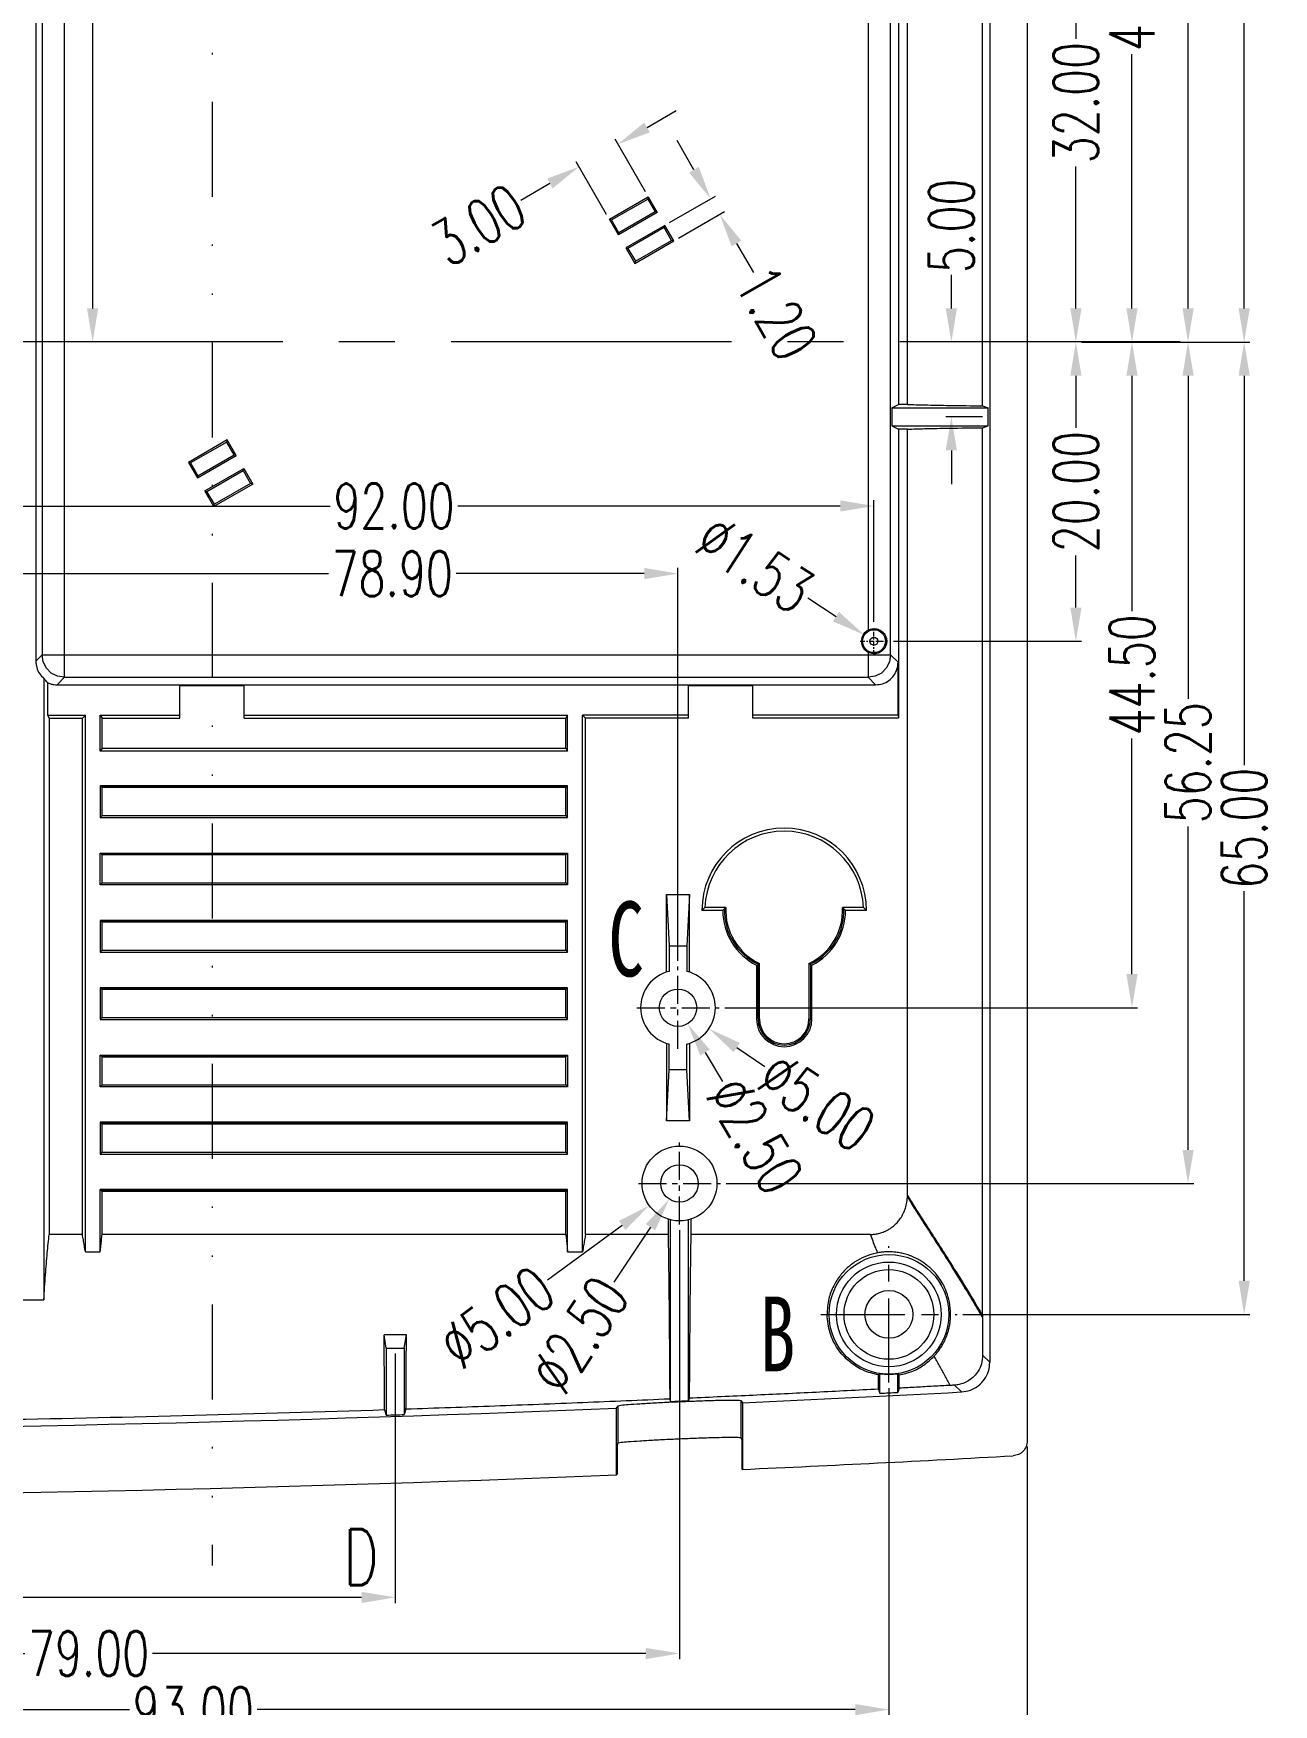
# Model space of a CAD drawing. Header units: millimetres. Extents: x 8061 to 9633, y -505 to -163.
# Drawn here: x 8348.3 to 8431.2, y -416.5 to -304.8 of the extents above; entities that cross this region are included whole.
import ezdxf
from ezdxf.enums import TextEntityAlignment as Align

# ---------------------------------------------------------------- set-up
doc = ezdxf.new("R2010")
doc.units = ezdxf.units.MM
doc.linetypes.add('CENTER', pattern=[0.6, 0.375, -0.075, 0.075, -0.075])
doc.linetypes.add('DIVIDE', pattern=[31.75, 12.7, -6.35, 0, -6.35, 0, -6.35])
doc.layers.get('Defpoints').update_dxf_attribs({"linetype": 'CONTINUOUS'})
for name, color, linetype, lineweight in [('dim', 82, 'CONTINUOUS', 9), ('hatch', 56, 'CONTINUOUS', 9), ('part', 7, 'CONTINUOUS', 20)]:
    doc.layers.add(name, color=color, linetype=linetype, lineweight=lineweight)
doc.styles.get("Standard").update_dxf_attribs({"font": 'romans.shx', "width": 0.7})
doc.styles.add('宋体', font='SimSun.ttf', dxfattribs={"width": 0.7})
doc.dimstyles.new('03', dxfattribs={"dimscale": 0.75, "dimtxt": 4, "dimasz": 3, "dimexe": 0.5, "dimexo": 0.5, "dimgap": 0.09, "dimtad": 0, "dimzin": 0, "dimdsep": 46, "dimtxsty": 'Standard', "dimcen": 0, "dimclrd": 256, "dimclre": 256, "dimclrt": 6, "dimazin": 2, "dimtp": 0.01, "dimtm": 0.01, "dimtfac": 1, "dimtofl": 0, "dimtmove": 0, "dimatfit": 0, "dimfxl": 1, "dimtolj": 1, "dimtzin": 0, "dimlwd": -1, "dimlwe": -1, "dimarcsym": 0})

# ---------------------------------------------------------------- blocks, each defined once
blk = doc.blocks.new('*D20')
at = {"layer": 'Defpoints', "color": 0}
for p in [(41166.08, -12959.94), (41178.66, -12959.94), (41178.66, -12991.94)]:
    blk.add_point(p, dxfattribs=at)
at = {"layer": 'dim'}
for p, q in [((41166.46, -12959.94), (41179.04, -12959.94)), ((41178.66, -12962.19), (41178.66, -12971.67)), ((41178.66, -12989.69), (41178.66, -12980.2))]:
    blk.add_line(p, q, dxfattribs=at)
for points in [[(41178.29, -12962.19), (41179.04, -12962.19), (41178.66, -12959.94)], [(41178.29, -12989.69), (41179.04, -12989.69), (41178.66, -12991.94)]]:
    blk.add_solid(points, dxfattribs=at)
at = {"layer": 'dim', "color": 6, "insert": (41178.66, -12975.94), "char_height": 3, "attachment_point": 5, "rotation": 90}
blk.add_mtext('\\A1;32.00', dxfattribs=at)
blk = doc.blocks.new('*D21')
at = {"layer": 'Defpoints', "color": 0}
for p in [(41172.8, -12944.94), (41182.41, -12944.94), (41178.66, -12991.94)]:
    blk.add_point(p, dxfattribs=at)
at = {"layer": 'dim'}
for p, q in [((41173.18, -12944.94), (41182.79, -12944.94)), ((41182.41, -12947.19), (41182.41, -12964.17)), ((41182.41, -12989.69), (41182.41, -12972.7)), ((41179.04, -12991.94), (41182.79, -12991.94))]:
    blk.add_line(p, q, dxfattribs=at)
for points in [[(41182.04, -12947.19), (41182.79, -12947.19), (41182.41, -12944.94)], [(41182.04, -12989.69), (41182.79, -12989.69), (41182.41, -12991.94)]]:
    blk.add_solid(points, dxfattribs=at)
at = {"layer": 'dim', "color": 6, "insert": (41182.41, -12968.44), "char_height": 3, "attachment_point": 5, "rotation": 90}
blk.add_mtext('\\A1;47.00', dxfattribs=at)
blk = doc.blocks.new('*D22')
at = {"layer": 'Defpoints', "color": 0}
for p in [(41170.72, -12926.44), (41186.16, -12926.44), (41178.66, -12991.94)]:
    blk.add_point(p, dxfattribs=at)
at = {"layer": 'dim'}
for p, q in [((41171.1, -12926.44), (41186.54, -12926.44)), ((41186.16, -12928.69), (41186.16, -12954.97)), ((41186.16, -12989.69), (41186.16, -12963.4)), ((41179.04, -12991.94), (41186.54, -12991.94))]:
    blk.add_line(p, q, dxfattribs=at)
for points in [[(41185.79, -12928.69), (41186.54, -12928.69), (41186.16, -12926.44)], [(41185.79, -12989.69), (41186.54, -12989.69), (41186.16, -12991.94)]]:
    blk.add_solid(points, dxfattribs=at)
at = {"layer": 'dim', "color": 6, "insert": (41186.16, -12959.19), "char_height": 3, "attachment_point": 5, "rotation": 90}
blk.add_mtext('\\A1;65.50', dxfattribs=at)
blk = doc.blocks.new('*D23')
at = {"layer": 'Defpoints', "color": 0}
for p in [(41174.41, -12909.95), (41189.91, -12909.95), (41178.66, -12991.94)]:
    blk.add_point(p, dxfattribs=at)
at = {"layer": 'dim'}
for p, q in [((41174.79, -12909.95), (41190.29, -12909.95)), ((41189.91, -12912.2), (41189.91, -12946.68)), ((41189.91, -12989.69), (41189.91, -12955.21)), ((41179.04, -12991.94), (41190.29, -12991.94))]:
    blk.add_line(p, q, dxfattribs=at)
for points in [[(41189.54, -12912.2), (41190.29, -12912.2), (41189.91, -12909.95)], [(41189.54, -12989.69), (41190.29, -12989.69), (41189.91, -12991.94)]]:
    blk.add_solid(points, dxfattribs=at)
at = {"layer": 'dim', "color": 6, "insert": (41189.91, -12950.94), "char_height": 3, "attachment_point": 5, "rotation": 90}
blk.add_mtext('\\A1;81.98', dxfattribs=at)
blk = doc.blocks.new('*D24')
at = {"layer": 'Defpoints', "color": 0}
for p in [(41178.66, -12991.94), (41166.08, -13011.94), (41178.66, -13011.94)]:
    blk.add_point(p, dxfattribs=at)
at = {"layer": 'dim'}
for p, q in [((41178.66, -12994.19), (41178.66, -12997.67)), ((41178.66, -13009.69), (41178.66, -13006.2)), ((41166.46, -13011.94), (41179.04, -13011.94))]:
    blk.add_line(p, q, dxfattribs=at)
for points in [[(41178.29, -12994.19), (41179.04, -12994.19), (41178.66, -12991.94)], [(41178.29, -13009.69), (41179.04, -13009.69), (41178.66, -13011.94)]]:
    blk.add_solid(points, dxfattribs=at)
at = {"layer": 'dim', "color": 6, "insert": (41178.66, -13001.94), "char_height": 3, "attachment_point": 5, "rotation": 90}
blk.add_mtext('\\A1;20.00', dxfattribs=at)
blk = doc.blocks.new('*D25')
at = {"layer": 'Defpoints', "color": 0}
for p in [(41178.66, -12991.94), (41154.81, -13036.44), (41182.41, -13036.44)]:
    blk.add_point(p, dxfattribs=at)
at = {"layer": 'dim'}
for p, q in [((41179.04, -12991.94), (41182.79, -12991.94)), ((41182.41, -12994.19), (41182.41, -13009.92)), ((41182.41, -13034.19), (41182.41, -13018.45)), ((41155.19, -13036.44), (41182.79, -13036.44))]:
    blk.add_line(p, q, dxfattribs=at)
for points in [[(41182.04, -12994.19), (41182.79, -12994.19), (41182.41, -12991.94)], [(41182.04, -13034.19), (41182.79, -13034.19), (41182.41, -13036.44)]]:
    blk.add_solid(points, dxfattribs=at)
at = {"layer": 'dim', "color": 6, "insert": (41182.41, -13014.19), "char_height": 3, "attachment_point": 5, "rotation": 90}
blk.add_mtext('\\A1;44.50', dxfattribs=at)
blk = doc.blocks.new('*D26')
at = {"layer": 'Defpoints', "color": 0}
for p in [(41178.66, -12991.94), (41154.91, -13048.19), (41186.16, -13048.19)]:
    blk.add_point(p, dxfattribs=at)
at = {"layer": 'dim'}
for p, q in [((41179.04, -12991.94), (41186.54, -12991.94)), ((41186.16, -12994.19), (41186.16, -13015.79)), ((41186.16, -13045.94), (41186.16, -13024.33)), ((41155.29, -13048.19), (41186.54, -13048.19))]:
    blk.add_line(p, q, dxfattribs=at)
for points in [[(41185.79, -12994.19), (41186.54, -12994.19), (41186.16, -12991.94)], [(41185.79, -13045.94), (41186.54, -13045.94), (41186.16, -13048.19)]]:
    blk.add_solid(points, dxfattribs=at)
at = {"layer": 'dim', "color": 6, "insert": (41186.16, -13020.06), "char_height": 3, "attachment_point": 5, "rotation": 90}
blk.add_mtext('\\A1;56.25', dxfattribs=at)
blk = doc.blocks.new('*D27')
at = {"layer": 'Defpoints', "color": 0}
for p in [(41178.66, -12991.94), (41170.72, -13056.94), (41189.91, -13056.94)]:
    blk.add_point(p, dxfattribs=at)
at = {"layer": 'dim'}
for p, q in [((41179.04, -12991.94), (41190.29, -12991.94)), ((41189.91, -12994.19), (41189.91, -13020.22)), ((41189.91, -13054.69), (41189.91, -13028.65)), ((41171.1, -13056.94), (41190.29, -13056.94))]:
    blk.add_line(p, q, dxfattribs=at)
for points in [[(41189.54, -12994.19), (41190.29, -12994.19), (41189.91, -12991.94)], [(41189.54, -13054.69), (41190.29, -13054.69), (41189.91, -13056.94)]]:
    blk.add_solid(points, dxfattribs=at)
at = {"layer": 'dim', "color": 6, "insert": (41189.91, -13024.44), "char_height": 3, "attachment_point": 5, "rotation": 90}
blk.add_mtext('\\A1;65.00', dxfattribs=at)
blk = doc.blocks.new('*D32')
at = {"layer": 'Defpoints', "color": 0}
for p in [(41133.16, -13059.19), (41073.16, -13072.1), (41133.16, -13075.85)]:
    blk.add_point(p, dxfattribs=at)
at = {"layer": 'dim'}
for p, q in [((41133.16, -13059.56), (41133.16, -13076.23)), ((41073.16, -13072.48), (41073.16, -13076.23)), ((41075.41, -13075.85), (41098.94, -13075.85)), ((41130.91, -13075.85), (41107.38, -13075.85))]:
    blk.add_line(p, q, dxfattribs=at)
for points in [[(41075.41, -13075.48), (41075.41, -13076.23), (41073.16, -13075.85)], [(41130.91, -13075.48), (41130.91, -13076.23), (41133.16, -13075.85)]]:
    blk.add_solid(points, dxfattribs=at)
at = {"layer": 'dim', "color": 6, "insert": (41103.16, -13075.85), "char_height": 3, "attachment_point": 5}
blk.add_mtext('\\A1;60.00', dxfattribs=at)
blk = doc.blocks.new('*D33')
at = {"layer": 'Defpoints', "color": 0}
for p in [(41152.16, -13050.94), (41073.16, -13072.1), (41152.16, -13079.6)]:
    blk.add_point(p, dxfattribs=at)
at = {"layer": 'dim'}
for p, q in [((41152.16, -13051.31), (41152.16, -13079.98)), ((41073.16, -13072.48), (41073.16, -13079.98)), ((41075.41, -13079.6), (41108.39, -13079.6)), ((41149.91, -13079.6), (41116.93, -13079.6))]:
    blk.add_line(p, q, dxfattribs=at)
for points in [[(41075.41, -13079.23), (41075.41, -13079.98), (41073.16, -13079.6)], [(41149.91, -13079.23), (41149.91, -13079.98), (41152.16, -13079.6)]]:
    blk.add_solid(points, dxfattribs=at)
at = {"layer": 'dim', "color": 6, "insert": (41112.66, -13079.6), "char_height": 3, "attachment_point": 5}
blk.add_mtext('\\A1;79.00', dxfattribs=at)
blk = doc.blocks.new('*D34')
at = {"layer": 'Defpoints', "color": 0}
for p in [(41166.16, -13061.5), (41073.16, -13072.1), (41166.16, -13083.35)]:
    blk.add_point(p, dxfattribs=at)
at = {"layer": 'dim'}
for p, q in [((41166.16, -13061.87), (41166.16, -13083.73)), ((41073.16, -13072.48), (41073.16, -13083.73)), ((41075.41, -13083.35), (41115.39, -13083.35)), ((41163.91, -13083.35), (41123.93, -13083.35))]:
    blk.add_line(p, q, dxfattribs=at)
for points in [[(41075.41, -13082.98), (41075.41, -13083.73), (41073.16, -13083.35)], [(41163.91, -13082.98), (41163.91, -13083.73), (41166.16, -13083.35)]]:
    blk.add_solid(points, dxfattribs=at)
at = {"layer": 'dim', "color": 6, "insert": (41119.66, -13083.35), "char_height": 3, "attachment_point": 5}
blk.add_mtext('\\A1;93.00', dxfattribs=at)
blk = doc.blocks.new('*D35')
at = {"layer": 'Defpoints', "color": 0}
for p in [(41175.41, -13065.39), (41073.16, -13083.73), (41073.16, -13087.37)]:
    blk.add_point(p, dxfattribs=at)
at = {"layer": 'dim'}
for p, q in [((41175.41, -13065.77), (41175.41, -13087.74)), ((41073.16, -13084.1), (41073.16, -13087.74)), ((41075.41, -13087.37), (41119.17, -13087.37)), ((41173.16, -13087.37), (41129.4, -13087.37))]:
    blk.add_line(p, q, dxfattribs=at)
for points in [[(41075.41, -13086.99), (41075.41, -13087.74), (41073.16, -13087.37)], [(41173.16, -13086.99), (41173.16, -13087.74), (41175.41, -13087.37)]]:
    blk.add_solid(points, dxfattribs=at)
at = {"layer": 'dim', "color": 6, "insert": (41124.29, -13087.37), "char_height": 3, "attachment_point": 5}
blk.add_mtext('\\A1;102.25', dxfattribs=at)
blk = doc.blocks.new('*D36')
at = {"layer": 'Defpoints', "color": 0}
for p in [(41073.16, -13007.42), (41073.16, -13007.42), (41152.06, -13033.69)]:
    blk.add_point(p, dxfattribs=at)
at = {"layer": 'dim'}
for p, q in [((41152.06, -13033.31), (41152.06, -13007.04)), ((41075.41, -13007.42), (41128.69, -13007.42)), ((41149.81, -13007.42), (41137.23, -13007.42))]:
    blk.add_line(p, q, dxfattribs=at)
for points in [[(41075.41, -13007.04), (41075.41, -13007.79), (41073.16, -13007.42)], [(41149.81, -13007.04), (41149.81, -13007.79), (41152.06, -13007.42)]]:
    blk.add_solid(points, dxfattribs=at)
at = {"layer": 'dim', "color": 6, "insert": (41132.96, -13007.42), "char_height": 3, "attachment_point": 5}
blk.add_mtext('\\A1;78.90', dxfattribs=at)
blk = doc.blocks.new('*D37')
at = {"layer": 'Defpoints', "color": 0}
for p in [(41073.16, -13002.9), (41073.16, -13002.9), (41165.16, -13011.02)]:
    blk.add_point(p, dxfattribs=at)
at = {"layer": 'dim'}
for p, q in [((41165.16, -13010.64), (41165.16, -13002.52)), ((41075.41, -13002.9), (41128.81, -13002.9)), ((41162.91, -13002.9), (41137.35, -13002.9))]:
    blk.add_line(p, q, dxfattribs=at)
for points in [[(41075.41, -13002.52), (41075.41, -13003.27), (41073.16, -13002.9)], [(41162.91, -13002.52), (41162.91, -13003.27), (41165.16, -13002.9)]]:
    blk.add_solid(points, dxfattribs=at)
at = {"layer": 'dim', "color": 6, "insert": (41133.08, -13002.9), "char_height": 3, "attachment_point": 5}
blk.add_mtext('\\A1;92.00', dxfattribs=at)
blk = doc.blocks.new('*D45')
at = {"layer": 'Defpoints', "color": 0}
for p in [(41145.45, -12980.22), (41150.07, -12982.24), (41147.48, -12983.74)]:
    blk.add_point(p, dxfattribs=at)
at = {"layer": 'dim'}
for p, q in [((41149.99, -12977.59), (41151.94, -12976.47)), ((41149.89, -12981.91), (41147.86, -12978.39)), ((41147.29, -12983.41), (41145.26, -12979.89)), ((41143.5, -12981.34), (41141.55, -12982.47))]:
    blk.add_line(p, q, dxfattribs=at)
for points in [[(41149.8, -12977.27), (41150.18, -12977.92), (41148.04, -12978.72)], [(41143.31, -12981.02), (41143.68, -12981.67), (41145.45, -12980.22)]]:
    blk.add_solid(points, dxfattribs=at)
at = {"layer": 'dim', "color": 6, "insert": (41138.72, -12984.1), "char_height": 3, "attachment_point": 5, "rotation": 30}
blk.add_mtext('\\A1;3.00', dxfattribs=at)
blk = doc.blocks.new('*D46')
at = {"layer": 'Defpoints', "color": 0}
for p in [(41154.85, -12983.41), (41151.17, -12984.14), (41151.77, -12985.18)]:
    blk.add_point(p, dxfattribs=at)
at = {"layer": 'dim'}
for p, q in [((41153.12, -12980.42), (41152, -12978.47)), ((41151.5, -12983.95), (41154.57, -12982.18)), ((41152.1, -12984.99), (41155.17, -12983.22)), ((41155.97, -12985.35), (41157.1, -12987.3))]:
    blk.add_line(p, q, dxfattribs=at)
for points in [[(41153.45, -12980.23), (41152.8, -12980.61), (41154.25, -12982.37)], [(41156.3, -12985.17), (41155.65, -12985.54), (41154.85, -12983.41)]]:
    blk.add_solid(points, dxfattribs=at)
at = {"layer": 'dim', "color": 6, "insert": (41158.65, -12990), "char_height": 3, "attachment_point": 5, "rotation": 300}
blk.add_mtext('\\A1;1.20', dxfattribs=at)
blk = doc.blocks.new('*D47')
at = {"layer": 'Defpoints', "color": 0}
for p in [(41170.34, -12991.94), (41170.34, -12991.94), (41172.8, -12996.94)]:
    blk.add_point(p, dxfattribs=at)
at = {"layer": 'dim'}
for p, q in [((41170.34, -12989.69), (41170.34, -12987.44)), ((41172.43, -12996.94), (41169.96, -12996.94)), ((41170.34, -12999.19), (41170.34, -13001.44))]:
    blk.add_line(p, q, dxfattribs=at)
for points in [[(41169.96, -12989.69), (41170.71, -12989.69), (41170.34, -12991.94)], [(41169.96, -12999.19), (41170.71, -12999.19), (41170.34, -12996.94)]]:
    blk.add_solid(points, dxfattribs=at)
at = {"layer": 'dim', "color": 6, "insert": (41170.34, -12984.17), "char_height": 3, "attachment_point": 5, "rotation": 90}
blk.add_mtext('\\A1;5.00', dxfattribs=at)
blk = doc.blocks.new('*D56')
at = {"layer": 'Defpoints', "color": 0}
for p in [(41149.99, -13035.03), (41154.13, -13037.84)]:
    blk.add_point(p, dxfattribs=at)
at = {"layer": 'dim'}
blk.add_line((41155.99, -13039.1), (41157.86, -13040.36), dxfattribs=at)
blk.add_solid([(41156.2, -13038.79), (41155.78, -13039.41), (41154.13, -13037.84)], dxfattribs=at)
at = {"layer": 'dim', "color": 6, "insert": (41161.35, -13042.73), "char_height": 3, "attachment_point": 5, "rotation": 325.8886}
blk.add_mtext('\\A1;∅5.00', dxfattribs=at)
blk = doc.blocks.new('*D57')
at = {"layer": 'Defpoints', "color": 0}
for p in [(41151.41, -13035.37), (41152.71, -13037.51)]:
    blk.add_point(p, dxfattribs=at)
at = {"layer": 'dim'}
blk.add_line((41153.87, -13039.43), (41155.03, -13041.36), dxfattribs=at)
blk.add_solid([(41154.19, -13039.24), (41153.55, -13039.63), (41152.71, -13037.51)], dxfattribs=at)
at = {"layer": 'dim', "color": 6, "insert": (41157.21, -13044.97), "char_height": 3, "attachment_point": 5, "rotation": 301.11}
blk.add_mtext('\\A1;∅2.50', dxfattribs=at)
blk = doc.blocks.new('*D58')
at = {"layer": 'Defpoints', "color": 0}
for p in [(41154.18, -13046.71), (41150.14, -13049.66)]:
    blk.add_point(p, dxfattribs=at)
at = {"layer": 'dim'}
blk.add_line((41148.33, -13050.99), (41143.34, -13054.64), dxfattribs=at)
blk.add_solid([(41148.11, -13050.69), (41148.55, -13051.29), (41150.14, -13049.66)], dxfattribs=at)
at = {"layer": 'dim', "color": 6, "insert": (41139.94, -13057.13), "char_height": 3, "attachment_point": 5, "rotation": 36.1768}
blk.add_mtext('\\A1;∅5.00', dxfattribs=at)
blk = doc.blocks.new('*D59')
at = {"layer": 'Defpoints', "color": 0}
for p in [(41152.85, -13047.14), (41151.47, -13049.23)]:
    blk.add_point(p, dxfattribs=at)
at = {"layer": 'dim'}
blk.add_line((41150.23, -13051.1), (41147.78, -13054.79), dxfattribs=at)
blk.add_solid([(41149.91, -13050.9), (41150.54, -13051.31), (41151.47, -13049.23)], dxfattribs=at)
at = {"layer": 'dim', "color": 6, "insert": (41145.45, -13058.31), "char_height": 3, "attachment_point": 5, "rotation": 56.4657}
blk.add_mtext('\\A1;∅2.50', dxfattribs=at)
blk = doc.blocks.new('*D60')
at = {"layer": 'Defpoints', "color": 0}
for p in [(41098.72, -12926.44), (41112.93, -12991.94), (41112.93, -12991.94)]:
    blk.add_point(p, dxfattribs=at)
at = {"layer": 'dim'}
for p, q in [((41099.1, -12926.44), (41113.3, -12926.44)), ((41112.93, -12928.69), (41112.93, -12954.97)), ((41112.93, -12989.69), (41112.93, -12963.4))]:
    blk.add_line(p, q, dxfattribs=at)
for points in [[(41112.55, -12928.69), (41113.3, -12928.69), (41112.93, -12926.44)], [(41112.55, -12989.69), (41113.3, -12989.69), (41112.93, -12991.94)]]:
    blk.add_solid(points, dxfattribs=at)
at = {"layer": 'dim', "color": 6, "insert": (41112.93, -12959.19), "char_height": 3, "attachment_point": 5, "rotation": 90}
blk.add_mtext('\\A1;65.50', dxfattribs=at)
blk = doc.blocks.new('*D66')
at = {"layer": 'Defpoints', "color": 0}
for p in [(41164.52, -13011.52), (41165.8, -13012.35)]:
    blk.add_point(p, dxfattribs=at)
at = {"layer": 'dim'}
blk.add_line((41162.63, -13010.3), (41160.74, -13009.07), dxfattribs=at)
blk.add_solid([(41162.83, -13009.98), (41162.42, -13010.61), (41164.52, -13011.52)], dxfattribs=at)
at = {"layer": 'dim', "color": 6, "insert": (41157.2, -13006.78), "char_height": 3, "attachment_point": 5, "rotation": 327.0599}
blk.add_mtext('\\A1;∅1.53', dxfattribs=at)

msp = doc.modelspace()

# ---------------------------------------------------------------- linework, layer by layer
at = {"layer": 'hatch', "linetype": 'DIVIDE', "ltscale": 0.5}
msp.add_line((8360.211, -293.303), (8360.211, -407.199), dxfattribs=at)
at = {"layer": 'hatch', "flags": 128}
msp.add_lwpolyline([(8360.211, -407.199, 0, 0, 0), (8363.961, -407.199, 1.125, 0, 0), (8367.711, -407.199, 0, 0, 0)], format="xyseb", dxfattribs=at)
at = {"layer": 'part', "color": 7, "linetype": 'Continuous'}
for p, q in [((8414.711, -244.438), (8414.711, -398.875)), ((8412.21, -255.258), (8412.21, -393.61)), ((8348.426, -270.885), (8348.426, -346.755)), ((8348.846, -271.304), (8348.846, -346.335)), ((8350.345, -347.835), (8350.345, -271.305)), ((8405.576, -346.335), (8405.576, -271.304)), ((8406.114, -279.247), (8406.114, -329.593)), ((8406.701, -329.593), (8406.701, -279.247)), ((8411.713, -329.689), (8411.713, -279.151)), ((8404.076, -294.164), (8404.076, -344.676)), ((8386.775, -317.22), (8389.374, -315.72)), ((8386.919, -317.258), (8389.335, -315.863)), ((8389.374, -315.72), (8389.335, -315.863)), ((8389.335, -315.863), (8389.83, -316.721)), ((8389.374, -315.72), (8389.974, -316.759)), ((8386.775, -317.22), (8386.919, -317.258)), ((8387.375, -318.259), (8386.775, -317.22)), ((8389.974, -316.759), (8387.375, -318.259)), ((8389.83, -316.721), (8387.414, -318.116)), ((8389.974, -316.759), (8389.83, -316.721)), ((8387.414, -318.116), (8386.919, -317.258)), ((8387.375, -318.259), (8387.414, -318.116)), ((8390.474, -317.625), (8387.875, -319.125)), ((8390.435, -317.768), (8388.019, -319.163)), ((8390.474, -317.625), (8390.435, -317.768)), ((8390.93, -318.626), (8390.435, -317.768)), ((8391.074, -318.664), (8390.474, -317.625)), ((8387.875, -319.125), (8388.019, -319.163)), ((8387.875, -319.125), (8388.475, -320.164)), ((8388.019, -319.163), (8388.514, -320.021)), ((8388.475, -320.164), (8391.074, -318.664)), ((8388.514, -320.021), (8390.93, -318.626)), ((8391.074, -318.664), (8390.93, -318.626)), ((8388.475, -320.164), (8388.514, -320.021)), ((8405.66, -329.82), (8406.114, -329.593)), ((8405.66, -329.82), (8412.105, -329.82)), ((8405.66, -329.82), (8405.66, -331.02)), ((8406.701, -329.593), (8406.114, -329.593)), ((8411.713, -329.689), (8412.105, -329.82)), ((8412.105, -331.02), (8412.105, -329.82)), ((8405.66, -331.02), (8412.105, -331.02)), ((8405.66, -331.02), (8406.114, -331.247)), ((8406.701, -331.247), (8406.114, -331.247)), ((8406.114, -331.247), (8406.114, -350.574)), ((8406.701, -382.48), (8406.701, -331.247)), ((8411.713, -331.151), (8412.105, -331.02)), ((8411.713, -390.475), (8411.713, -331.151)), ((8361.228, -331.97), (8358.63, -333.47)), ((8361.189, -332.113), (8358.773, -333.508)), ((8361.228, -331.97), (8361.189, -332.113)), ((8361.685, -332.971), (8361.189, -332.113)), ((8361.828, -333.009), (8361.228, -331.97)), ((8358.63, -333.47), (8358.773, -333.508)), ((8358.63, -333.47), (8359.23, -334.509)), ((8358.773, -333.508), (8359.268, -334.366)), ((8359.23, -334.509), (8361.828, -333.009)), ((8359.268, -334.366), (8361.685, -332.971)), ((8359.73, -335.375), (8362.328, -333.875)), ((8361.828, -333.009), (8361.685, -332.971)), ((8362.328, -333.875), (8362.289, -334.018)), ((8362.328, -333.875), (8362.928, -334.914)), ((8359.23, -334.509), (8359.268, -334.366)), ((8359.873, -335.413), (8362.289, -334.018)), ((8362.928, -334.914), (8360.33, -336.414)), ((8362.785, -334.876), (8360.368, -336.271)), ((8362.289, -334.018), (8362.785, -334.876)), ((8362.928, -334.914), (8362.785, -334.876)), ((8359.73, -335.375), (8359.873, -335.413)), ((8360.33, -336.414), (8359.73, -335.375)), ((8360.368, -336.271), (8359.873, -335.413)), ((8360.33, -336.414), (8360.368, -336.271)), ((8404.076, -346.164), (8404.076, -347.835)), ((8348.846, -346.335), (8348.426, -346.755)), ((8348.846, -346.335), (8405.576, -346.335)), ((8406.074, -346.833), (8405.576, -346.335)), ((8406.074, -350.372), (8406.074, -346.833)), ((8348.966, -347.907), (8348.966, -389.446)), ((8349.201, -348.187), (8349.201, -350.372)), ((8349.847, -348.333), (8350.345, -347.835)), ((8349.847, -348.333), (8404.574, -348.333)), ((8350.345, -347.835), (8404.076, -347.835)), ((8358.061, -350.574), (8358.061, -348.333)), ((8358.061, -348.373), (8362.361, -348.373)), ((8362.361, -350.574), (8362.361, -348.333)), ((8392.061, -350.574), (8392.061, -348.333)), ((8392.061, -348.373), (8396.361, -348.373)), ((8396.361, -350.574), (8396.361, -348.333)), ((8404.076, -347.835), (8404.574, -348.333)), ((8349.201, -350.372), (8351.74, -350.372)), ((8349.201, -350.372), (8349.322, -350.574)), ((8349.322, -350.574), (8351.539, -350.574)), ((8349.322, -350.574), (8349.322, -385.074)), ((8351.74, -350.372), (8351.539, -350.574)), ((8351.539, -385.074), (8351.539, -350.574)), ((8351.74, -386.245), (8351.74, -350.372)), ((8352.74, -350.372), (8358.061, -350.372)), ((8352.74, -350.372), (8352.861, -350.574)), ((8352.74, -352.781), (8352.74, -350.372)), ((8352.861, -350.574), (8358.061, -350.574)), ((8352.861, -352.58), (8352.861, -350.574)), ((8362.361, -350.372), (8383.981, -350.372)), ((8362.361, -350.574), (8383.861, -350.574)), ((8383.981, -350.372), (8383.861, -350.574)), ((8383.861, -352.58), (8383.861, -350.574)), ((8383.981, -352.781), (8383.981, -350.372)), ((8392.061, -350.372), (8384.982, -350.372)), ((8384.982, -350.372), (8385.183, -350.574)), ((8384.982, -386.245), (8384.982, -350.372)), ((8392.061, -350.574), (8385.183, -350.574)), ((8385.183, -385.074), (8385.183, -350.574)), ((8406.074, -350.372), (8396.361, -350.372)), ((8406.114, -350.574), (8396.361, -350.574)), ((8406.074, -350.372), (8406.114, -350.574)), ((8352.861, -352.58), (8352.74, -352.781)), ((8383.981, -352.781), (8352.74, -352.781)), ((8352.861, -352.58), (8383.861, -352.58)), ((8383.861, -352.58), (8383.981, -352.781)), ((8383.981, -355.082), (8352.74, -355.082)), ((8352.861, -355.202), (8352.74, -355.082)), ((8352.74, -355.082), (8352.74, -357.201)), ((8352.861, -355.139), (8352.829, -355.171)), ((8383.861, -355.139), (8352.861, -355.139)), ((8383.861, -355.202), (8352.861, -355.202)), ((8352.861, -357.08), (8352.861, -355.202)), ((8383.861, -355.202), (8383.981, -355.082)), ((8383.861, -355.139), (8383.892, -355.171)), ((8383.861, -357.08), (8383.861, -355.202)), ((8383.981, -357.201), (8383.981, -355.082)), ((8352.861, -357.08), (8352.74, -357.201)), ((8352.74, -357.201), (8383.981, -357.201)), ((8352.861, -357.08), (8383.861, -357.08)), ((8383.861, -357.08), (8383.981, -357.201)), ((8352.74, -359.582), (8383.981, -359.582)), ((8352.861, -359.702), (8352.74, -359.582)), ((8352.74, -361.701), (8352.74, -359.582)), ((8352.861, -359.639), (8352.829, -359.671)), ((8383.861, -359.639), (8352.861, -359.639)), ((8383.861, -359.702), (8383.981, -359.582)), ((8383.861, -359.639), (8383.892, -359.671)), ((8383.981, -359.582), (8383.981, -361.701)), ((8383.861, -359.702), (8352.861, -359.702)), ((8352.861, -361.58), (8352.861, -359.702)), ((8383.861, -361.58), (8383.861, -359.702)), ((8352.861, -361.58), (8352.74, -361.701)), ((8383.981, -361.701), (8352.74, -361.701)), ((8352.861, -361.58), (8383.861, -361.58)), ((8383.861, -361.58), (8383.981, -361.701)), ((8390.591, -362.352), (8392.13, -362.352)), ((8390.591, -362.352), (8390.761, -365.773)), ((8390.591, -367.493), (8390.591, -362.352)), ((8392.13, -362.352), (8391.961, -365.773)), ((8392.13, -367.493), (8392.13, -362.352)), ((8383.981, -364.082), (8352.74, -364.082)), ((8352.861, -364.202), (8352.74, -364.082)), ((8352.74, -364.082), (8352.74, -366.201)), ((8352.861, -364.139), (8352.829, -364.171)), ((8383.861, -364.139), (8352.861, -364.139)), ((8383.861, -364.202), (8383.981, -364.082)), ((8383.861, -364.139), (8383.892, -364.171)), ((8383.981, -366.201), (8383.981, -364.082)), ((8394.356, -363.42), (8392.961, -363.42)), ((8394.56, -363.221), (8393.164, -363.221)), ((8403.758, -363.221), (8402.361, -363.221)), ((8403.961, -363.42), (8402.566, -363.42)), ((8383.861, -364.202), (8352.861, -364.202)), ((8352.861, -366.08), (8352.861, -364.202)), ((8383.861, -366.08), (8383.861, -364.202)), ((8352.861, -366.08), (8352.74, -366.201)), ((8352.74, -366.201), (8383.981, -366.201)), ((8352.861, -366.08), (8383.861, -366.08)), ((8383.861, -366.08), (8383.981, -366.201)), ((8390.761, -365.773), (8391.961, -365.773)), ((8390.761, -365.773), (8390.761, -367.493)), ((8391.961, -365.773), (8391.961, -367.493)), ((8396.606, -367.082), (8396.606, -370.67)), ((8396.711, -370.67), (8396.711, -367.017)), ((8396.805, -370.67), (8396.805, -366.958)), ((8400.116, -366.958), (8400.116, -370.67)), ((8400.211, -367.017), (8400.211, -370.67)), ((8400.316, -370.67), (8400.316, -367.082)), ((8383.981, -368.582), (8352.74, -368.582)), ((8352.861, -368.702), (8352.74, -368.582)), ((8352.74, -368.582), (8352.74, -370.701)), ((8383.861, -368.702), (8383.981, -368.582)), ((8383.981, -370.701), (8383.981, -368.582)), ((8352.861, -368.639), (8352.829, -368.671)), ((8383.861, -368.639), (8352.861, -368.639)), ((8383.861, -368.702), (8352.861, -368.702)), ((8352.861, -370.58), (8352.861, -368.702)), ((8383.861, -368.639), (8383.892, -368.671)), ((8383.861, -370.58), (8383.861, -368.702)), ((8352.861, -370.58), (8352.74, -370.701)), ((8352.74, -370.701), (8383.981, -370.701)), ((8352.861, -370.58), (8383.861, -370.58)), ((8383.861, -370.58), (8383.981, -370.701)), ((8396.805, -370.67), (8396.711, -370.67)), ((8400.116, -370.67), (8400.211, -370.67)), ((8352.74, -373.082), (8383.981, -373.082)), ((8352.861, -373.202), (8352.74, -373.082)), ((8352.74, -375.201), (8352.74, -373.082)), ((8383.861, -373.202), (8383.981, -373.082)), ((8383.981, -373.082), (8383.981, -375.201)), ((8390.591, -372.347), (8390.591, -377.488)), ((8390.761, -374.068), (8390.761, -372.347)), ((8391.961, -374.068), (8391.961, -372.347)), ((8392.13, -372.347), (8392.13, -377.488)), ((8352.861, -373.139), (8352.829, -373.171)), ((8383.861, -373.139), (8352.861, -373.139)), ((8352.861, -373.202), (8383.861, -373.202)), ((8352.861, -375.08), (8352.861, -373.202)), ((8383.861, -373.139), (8383.892, -373.171)), ((8383.861, -375.08), (8383.861, -373.202)), ((8390.591, -377.488), (8390.761, -374.068)), ((8391.961, -374.068), (8390.761, -374.068)), ((8392.13, -377.488), (8391.961, -374.068)), ((8352.861, -375.08), (8352.74, -375.201)), ((8383.981, -375.201), (8352.74, -375.201)), ((8352.861, -375.08), (8383.861, -375.08)), ((8383.861, -375.08), (8383.981, -375.201)), ((8392.13, -377.488), (8390.591, -377.488)), ((8383.981, -377.582), (8352.74, -377.582)), ((8352.861, -377.702), (8352.74, -377.582)), ((8352.74, -377.582), (8352.74, -379.701)), ((8352.861, -377.639), (8352.829, -377.671)), ((8383.861, -377.639), (8352.861, -377.639)), ((8383.861, -377.702), (8352.861, -377.702)), ((8352.861, -379.58), (8352.861, -377.702)), ((8383.861, -377.702), (8383.981, -377.582)), ((8383.861, -377.639), (8383.892, -377.671)), ((8383.861, -379.58), (8383.861, -377.702)), ((8383.981, -379.701), (8383.981, -377.582)), ((8352.861, -379.58), (8352.74, -379.701)), ((8352.74, -379.701), (8383.981, -379.701)), ((8352.861, -379.58), (8383.861, -379.58)), ((8383.861, -379.58), (8383.981, -379.701)), ((8383.981, -382.082), (8352.74, -382.082)), ((8352.861, -382.202), (8352.74, -382.082)), ((8352.74, -386.245), (8352.74, -382.082)), ((8352.861, -382.139), (8352.829, -382.171)), ((8383.861, -382.139), (8352.861, -382.139)), ((8383.861, -382.202), (8352.861, -382.202)), ((8352.861, -385.074), (8352.861, -382.202)), ((8383.861, -382.202), (8383.981, -382.082)), ((8383.861, -382.139), (8383.892, -382.171)), ((8383.861, -385.074), (8383.861, -382.202)), ((8383.981, -386.245), (8383.981, -382.082)), ((8390.7, -384.052), (8390.7, -385.074)), ((8390.861, -396.239), (8390.861, -384.097)), ((8392.061, -396.187), (8392.061, -384.097)), ((8392.221, -384.052), (8392.221, -385.074)), ((8351.539, -385.074), (8349.322, -385.074)), ((8383.861, -385.074), (8352.861, -385.074)), ((8390.7, -385.074), (8385.183, -385.074)), ((8404.229, -385.074), (8392.221, -385.074)), ((8351.74, -386.245), (8352.74, -386.245)), ((8383.981, -386.245), (8384.982, -386.245)), ((8335.956, -389.446), (8348.966, -389.446)), ((8373.208, -391.788), (8371.714, -391.788)), ((8371.861, -392.67), (8371.714, -391.788)), ((8373.061, -392.67), (8373.208, -391.788)), ((8371.861, -392.67), (8373.061, -392.67)), ((8371.861, -392.67), (8371.861, -397.154)), ((8373.061, -392.67), (8373.061, -397.114)), ((8411.726, -393.151), (8412.21, -393.61)), ((8404.768, -395.42), (8404.861, -395.693)), ((8404.861, -395.693), (8404.861, -394.384)), ((8406.061, -395.632), (8406.061, -394.384)), ((8406.154, -395.349), (8406.061, -395.632)), ((8410.317, -395.606), (8409.839, -395.153)), ((8387.254, -396.694), (8387.361, -396.528)), ((8387.361, -399.031), (8387.361, -396.528)), ((8390.808, -396.082), (8390.861, -396.239)), ((8392.114, -396.025), (8392.061, -396.187)), ((8395.56, -396.174), (8395.668, -396.331)), ((8395.56, -396.174), (8395.56, -398.678)), ((8395.668, -396.331), (8395.668, -400.784)), ((8371.745, -396.81), (8371.861, -397.154)), ((8373.177, -396.762), (8373.061, -397.114)), ((8387.254, -401.146), (8387.254, -396.694)), ((8395.56, -398.678), (8395.633, -398.784)), ((8395.633, -398.784), (8395.633, -400.733)), ((8387.289, -399.143), (8387.361, -399.031)), ((8387.289, -399.143), (8387.289, -401.093)), ((8395.668, -400.784), (8395.633, -400.733)), ((8387.289, -401.093), (8387.254, -401.146))]:
    msp.add_line(p, q, dxfattribs=at)
at = {"layer": 'part', "color": 1, "linetype": 'CENTER', "ltscale": 50}
msp.add_line((8424.936, -325.42), (8199.986, -325.42), dxfattribs=at)
at = {"layer": 'part', "color": 1, "linetype": 'CENTER', "ltscale": 0.850699}
for p, q in [((8404.461, -346.341), (8404.461, -344.499)), ((8403.54, -345.42), (8405.382, -345.42))]:
    msp.add_line(p, q, dxfattribs=at)
at = {"layer": 'part', "color": 1, "linetype": 'CENTER', "ltscale": 5}
for p, q in [((8391.361, -372.67), (8391.361, -367.17)), ((8388.611, -369.92), (8394.111, -369.92)), ((8391.461, -384.42), (8391.461, -378.92)), ((8388.711, -381.67), (8394.211, -381.67))]:
    msp.add_line(p, q, dxfattribs=at)
at = {"layer": 'part', "color": 1, "linetype": 'CENTER', "ltscale": 15}
for p, q in [((8405.461, -394.981), (8405.461, -385.86)), ((8400.9, -390.42), (8410.021, -390.42))]:
    msp.add_line(p, q, dxfattribs=at)
at = {"layer": 'part', "color": 7, "linetype": 'Continuous'}
for points in [[(8350.345, -347.835), (8349.882, -347.762), (8349.464, -347.548), (8349.132, -347.217), (8348.919, -346.799), (8348.846, -346.335)], [(8405.576, -346.335), (8405.502, -346.799), (8405.289, -347.217), (8404.958, -347.548), (8404.54, -347.762), (8404.076, -347.835)]]:
    msp.add_lwpolyline(points, dxfattribs=at)
for centre, radius in [((8404.461, -345.42), 0.767), ((8404.461, -345.42), 0.267), ((8391.361, -369.92), 1.25), ((8391.461, -381.67), 2.5), ((8391.461, -381.67), 1.25), ((8405.461, -390.42), 4), ((8405.461, -390.42), 3.5), ((8405.461, -390.42), 3), ((8405.461, -390.42), 1.6)]:
    msp.add_circle(centre, radius, dxfattribs=at)
for centre, radius, start, end in [((8404.461, -345.42), 0.837, 117.34111, 242.65889), ((8398.461, -363.42), 5.5, 0, 180), ((8398.461, -363.42), 5.301, 2.15307, 177.84693), ((8398.461, -363.42), 4.105, 180, 243.1367), ((8398.461, -363.42), 4, 178.49846, 244.05552), ((8398.461, -363.42), 3.906, 177.07723, 244.91807), ((8398.461, -363.42), 3.906, 295.08193, 2.92277), ((8398.461, -363.42), 4, 295.94448, 1.50154), ((8398.461, -363.42), 4.105, 296.8633, 0), ((8391.361, -369.92), 2.5, 103.88654, 256.11346), ((8391.361, -369.92), 2.5, 283.88654, 76.11346), ((8398.461, -370.67), 1.855, 180, 0), ((8398.461, -370.67), 1.75, 180, 0), ((8398.461, -370.67), 1.656, 180, 0), ((8405.461, -390.42), 4.009, 261.392, 278.608), ((8312.461, 1433.58), 1831.498, 272.453381, 272.490956), ((8312.461, 1433.58), 1831.802, 272.603479, 273.062253), ((8312.461, 1433.58), 1831.605, 272.891659, 272.929246), ((8312.461, 1433.58), 1831.802, 267.804618, 272.340051), ((8312.461, 1433.58), 1831.697, 271.858368, 271.895924), ((8312.461, 1433.58), 1836.25, 272.597167, 273.162601), ((8312.461, 1433.58), 1836.25, 267.80994, 272.334379)]:
    msp.add_arc(centre, radius, start, end, dxfattribs=at)
for points in [[(8406.701, -329.593), (8407.843, -329.627), (8409.525, -329.66), (8411.713, -329.689)], [(8406.701, -331.247), (8407.843, -331.213), (8409.525, -331.181), (8411.713, -331.151)], [(8404.076, -344.676), (8404.402, -344.584), (8404.736, -344.624), (8405.006, -344.77), (8405.183, -344.963), (8405.286, -345.184), (8405.321, -345.42)], [(8405.321, -345.42), (8405.286, -345.656), (8405.183, -345.877), (8405.006, -346.071), (8404.736, -346.217), (8404.402, -346.257), (8404.076, -346.164)], [(8348.426, -346.755), (8348.49, -347.186), (8348.675, -347.582), (8348.966, -347.907)], [(8404.574, -348.333), (8405.038, -348.26), (8405.456, -348.047), (8405.787, -347.715), (8406, -347.297), (8406.074, -346.833)], [(8348.966, -347.907), (8349.043, -348.011), (8349.122, -348.104), (8349.201, -348.187)], [(8349.201, -348.187), (8349.409, -348.267), (8349.626, -348.316), (8349.848, -348.333)], [(8392.961, -363.42), (8393.028, -363.354), (8393.095, -363.287), (8393.164, -363.221)], [(8394.462, -363.315), (8394.427, -363.35), (8394.391, -363.385), (8394.356, -363.42)], [(8394.56, -363.221), (8394.527, -363.252), (8394.495, -363.284), (8394.462, -363.315)], [(8402.459, -363.315), (8402.427, -363.284), (8402.394, -363.252), (8402.361, -363.221)], [(8402.566, -363.42), (8402.53, -363.385), (8402.495, -363.35), (8402.459, -363.315)], [(8403.758, -363.221), (8403.826, -363.287), (8403.894, -363.354), (8403.961, -363.42)], [(8396.711, -367.017), (8396.742, -366.997), (8396.774, -366.978), (8396.805, -366.958)], [(8400.116, -366.958), (8400.148, -366.978), (8400.179, -366.997), (8400.211, -367.017)], [(8404.229, -385.074), (8404.37, -385.07), (8404.503, -385.058), (8404.636, -385.039), (8404.773, -385.012), (8404.918, -384.973), (8405.072, -384.921), (8405.239, -384.851), (8405.419, -384.757), (8405.61, -384.636), (8405.808, -384.481), (8406.006, -384.289), (8406.199, -384.053), (8406.379, -383.765), (8406.534, -383.423), (8406.646, -383.025), (8406.699, -382.571)], [(8406.699, -382.571), (8406.701, -382.525), (8406.701, -382.48)], [(8406.699, -382.571), (8407.224, -383.418), (8407.865, -384.423), (8408.626, -385.607), (8409.458, -386.916), (8410.34, -388.331), (8411.253, -389.844), (8411.713, -390.629)], [(8406.702, -382.481), (8407.234, -383.331), (8407.886, -384.344), (8409.491, -386.84), (8411.297, -389.772), (8411.711, -390.476)], [(8348.966, -389.446), (8349.077, -387.768), (8349.196, -386.306), (8349.322, -385.074)], [(8351.74, -386.245), (8351.674, -385.831), (8351.607, -385.44), (8351.539, -385.074)], [(8352.74, -386.245), (8352.78, -385.831), (8352.82, -385.44), (8352.861, -385.074)], [(8383.861, -385.074), (8383.902, -385.44), (8383.942, -385.831), (8383.981, -386.245)], [(8385.183, -385.074), (8385.115, -385.44), (8385.048, -385.831), (8384.982, -386.245)], [(8390.7, -385.074), (8390.732, -387.084), (8390.761, -389.631), (8390.787, -392.653), (8390.808, -396.082)], [(8392.221, -385.074), (8392.189, -387.075), (8392.16, -389.608), (8392.135, -392.615), (8392.114, -396.025)], [(8404.72, -386.302), (8404.578, -385.977), (8404.232, -385.074)], [(8404.72, -386.302), (8404.017, -386.496), (8403.353, -386.814), (8402.75, -387.251), (8402.216, -387.811), (8401.771, -388.508), (8401.45, -389.368), (8401.324, -390.42)], [(8409.588, -390.42), (8409.51, -389.598), (8409.319, -388.931), (8409.079, -388.407), (8408.824, -387.998), (8408.569, -387.672), (8408.318, -387.407), (8408.075, -387.189), (8407.841, -387.01), (8407.619, -386.861), (8407.406, -386.737), (8407.204, -386.635), (8407.013, -386.549), (8406.83, -386.479), (8406.656, -386.421), (8406.49, -386.373), (8406.328, -386.334), (8406.169, -386.302), (8406.012, -386.276), (8405.858, -386.258), (8405.708, -386.245), (8405.564, -386.238), (8405.425, -386.237), (8405.294, -386.239), (8405.169, -386.246), (8405.051, -386.256), (8404.937, -386.269), (8404.826, -386.284), (8404.734, -386.3)], [(8404.763, -394.467), (8403.751, -394.156), (8402.823, -393.575), (8402.051, -392.729), (8401.524, -391.654), (8401.324, -390.42)], [(8408.511, -393.182), (8408.557, -393.131), (8408.617, -393.062), (8408.676, -392.99), (8408.738, -392.912), (8408.803, -392.824), (8408.874, -392.723), (8408.95, -392.607), (8409.029, -392.477), (8409.111, -392.33), (8409.192, -392.168), (8409.272, -391.988), (8409.348, -391.79), (8409.42, -391.569), (8409.484, -391.323), (8409.537, -391.05), (8409.574, -390.749), (8409.588, -390.42)], [(8411.713, -390.475), (8411.713, -390.551), (8411.713, -390.629)], [(8411.713, -390.629), (8411.715, -391.425), (8411.719, -392.269), (8411.726, -393.151)], [(8371.745, -396.81), (8371.736, -395.048), (8371.725, -393.371), (8371.714, -391.788)], [(8373.177, -396.762), (8373.186, -395.018), (8373.196, -393.357), (8373.208, -391.788)], [(8411.726, -393.151), (8411.644, -393.731), (8411.431, -394.208), (8411.142, -394.574), (8410.814, -394.838), (8410.481, -395.011), (8410.151, -395.112), (8409.839, -395.153)], [(8406.159, -394.467), (8407.004, -394.228), (8407.797, -393.803), (8408.478, -393.217)], [(8409.568, -395.168), (8409.208, -394.5), (8408.84, -393.851), (8408.478, -393.217)], [(8410.317, -395.606), (8410.909, -395.483), (8411.437, -395.189), (8411.853, -394.75), (8412.119, -394.207), (8412.21, -393.61)], [(8404.768, -395.42), (8400.594, -395.63), (8396.375, -395.831), (8392.114, -396.025)], [(8404.763, -394.467), (8404.796, -394.439), (8404.828, -394.412), (8404.861, -394.384)], [(8404.768, -395.42), (8404.767, -395.1), (8404.765, -394.782), (8404.763, -394.467)], [(8406.061, -394.384), (8406.093, -394.412), (8406.126, -394.439), (8406.159, -394.467)], [(8406.154, -395.349), (8406.155, -395.052), (8406.157, -394.758), (8406.159, -394.467)], [(8409.568, -395.168), (8408.44, -395.228), (8407.298, -395.289), (8406.154, -395.349)], [(8409.839, -395.153), (8409.753, -395.158), (8409.669, -395.162), (8409.577, -395.167)], [(8390.808, -396.082), (8384.992, -396.326), (8379.113, -396.553), (8373.177, -396.762)], [(8387.361, -396.528), (8387.544, -396.491), (8388.037, -396.443), (8388.801, -396.389), (8389.777, -396.332), (8390.886, -396.276), (8392.041, -396.226), (8393.149, -396.186), (8394.123, -396.159), (8394.886, -396.147), (8395.378, -396.153), (8395.56, -396.174)], [(8371.745, -396.81), (8359.035, -397.183), (8346.16, -397.469), (8333.172, -397.665)], [(8395.378, -398.656), (8394.886, -398.651), (8394.123, -398.662), (8393.149, -398.689), (8392.041, -398.729), (8390.886, -398.779), (8389.777, -398.835), (8388.801, -398.892), (8388.037, -398.946), (8387.544, -398.994), (8387.361, -399.031)], [(8395.56, -398.678), (8395.378, -398.656)], [(8414.711, -398.875), (8414.64, -399.245), (8414.437, -399.563), (8414.132, -399.782), (8413.766, -399.874)]]:
    msp.add_spline(points, degree=3, dxfattribs=at)

# ---------------------------------------------------------------- texts
at = {"layer": 'dim', "char_height": 5, "width": 9.18398, "attachment_point": 1, "style": '宋体'}
for s, insert in [('C', (8386.701, -362.82)), ('B', (8396.826, -389.228))]:
    msp.add_mtext(s, dxfattribs=dict(at, insert=insert))
at = {"layer": 'hatch', "width": 0.7}
msp.add_text('D', height=3.75, dxfattribs=at).set_placement((8370.17, -406.646), align=Align.MIDDLE)

# ---------------------------------------------------------------- dimensions: what is measured, and where the dimension line sits
at = {"layer": 'dim'}
for base, p1, p2, picture, middle in [((8429.211, -243.437), (8417.961, -325.42), (8413.713, -243.437), '*D23', (8429.211, -284.428)), ((8352.228, -325.42), (8338.021, -259.92), (8352.228, -325.42), '*D60', (8352.228, -292.67)), ((8425.461, -259.92), (8417.961, -325.42), (8410.021, -259.92), '*D22', (8425.461, -292.67)), ((8421.711, -278.42), (8417.961, -325.42), (8412.105, -278.42), '*D21', (8421.711, -301.92)), ((8417.961, -293.42), (8417.961, -325.42), (8405.382, -293.42), '*D20', (8417.961, -309.42)), ((8409.637, -325.42), (8412.105, -330.42), (8409.637, -325.42), '*D47', (8409.637, -317.653)), ((8421.711, -369.92), (8417.961, -325.42), (8394.111, -369.92), '*D25', (8421.711, -347.67)), ((8425.461, -381.67), (8417.961, -325.42), (8394.211, -381.67), '*D26', (8425.461, -353.545)), ((8417.961, -345.42), (8417.961, -325.42), (8405.382, -345.42), '*D24', (8417.961, -335.42)), ((8429.211, -390.42), (8417.961, -325.42), (8410.021, -390.42), '*D27', (8429.211, -357.92))]:
    dim = msp.add_linear_dim(base=base, p1=p1, p2=p2, angle=90, dimstyle='03', dxfattribs=at)
    dim.commit()
    dim.dimension.update_dxf_attribs({"geometry": picture, "text_midpoint": middle, "insert": (-32760.7, 12666.516)})
for p1, p2, distance, picture, middle in [((8389.374, -315.72), (8386.775, -317.22), -4.06, '*D45', (8378.018, -317.587)), ((8390.474, -317.625), (8391.074, -318.664), 3.548, '*D46', (8397.955, -323.487))]:
    dim = msp.add_aligned_dim(p1=p1, p2=p2, distance=distance, dimstyle='03', dxfattribs=at)
    dim.commit()
    dim.dimension.update_dxf_attribs({"geometry": picture, "text_midpoint": middle, "insert": (-32760.7, 12666.516)})
for base, p1, p2, picture, middle in [((8312.461, -336.381), (8404.461, -344.499), (8312.461, -336.381), '*D37', (8372.378, -336.381)), ((8312.461, -340.899), (8391.361, -367.17), (8312.461, -340.899), '*D36', (8372.26, -340.899))]:
    dim = msp.add_linear_dim(base=base, p1=p1, p2=p2, dimstyle='03', dxfattribs=at)
    dim.commit()
    dim.dimension.update_dxf_attribs({"geometry": picture, "text_midpoint": middle, "dimtype": 128, "insert": (-32760.7, 12666.516)})
for p1, p2, picture, middle in [((8405.104, -345.837), (8403.817, -345.003), '*D66', (8396.501, -340.263)), ((8389.291, -368.518), (8393.431, -371.322), '*D56', (8400.648, -376.211)), ((8390.715, -368.85), (8392.007, -370.99), '*D57', (8396.511, -378.454))]:
    dim = msp.add_diameter_dim_2p(p1=p1, p2=p2, dimstyle='03', dxfattribs=at)
    dim.commit()
    dim.dimension.update_dxf_attribs({"geometry": picture, "text_midpoint": middle, "insert": (-32760.7, 12666.516)})
for p1, p2, picture, middle in [((8393.479, -380.195), (8389.443, -383.146), '*D58', (8379.237, -390.609)), ((8392.151, -380.628), (8390.77, -382.712), '*D59', (8384.754, -391.79))]:
    dim = msp.add_diameter_dim_2p(p1=p1, p2=p2, dimstyle='03', dxfattribs=at)
    dim.commit()
    dim.dimension.update_dxf_attribs({"geometry": picture, "text_midpoint": middle, "dimtype": 131, "insert": (-32760.7, 12666.516)})
for base, p1, p2, picture, middle in [((8391.461, -413.086), (8312.461, -405.586), (8391.461, -384.42), '*D33', (8351.961, -413.086)), ((8372.461, -409.336), (8312.461, -405.586), (8372.461, -392.67), '*D32', (8342.461, -409.336)), ((8405.461, -416.836), (8312.461, -405.586), (8405.461, -394.981), '*D34', (8358.961, -416.836)), ((8312.461, -420.852), (8414.711, -398.875), (8312.461, -417.211), '*D35', (8363.586, -420.852))]:
    dim = msp.add_linear_dim(base=base, p1=p1, p2=p2, dimstyle='03', dxfattribs=at)
    dim.commit()
    dim.dimension.update_dxf_attribs({"geometry": picture, "text_midpoint": middle, "insert": (-32760.7, 12666.516)})

doc.saveas('drawing.dxf')
